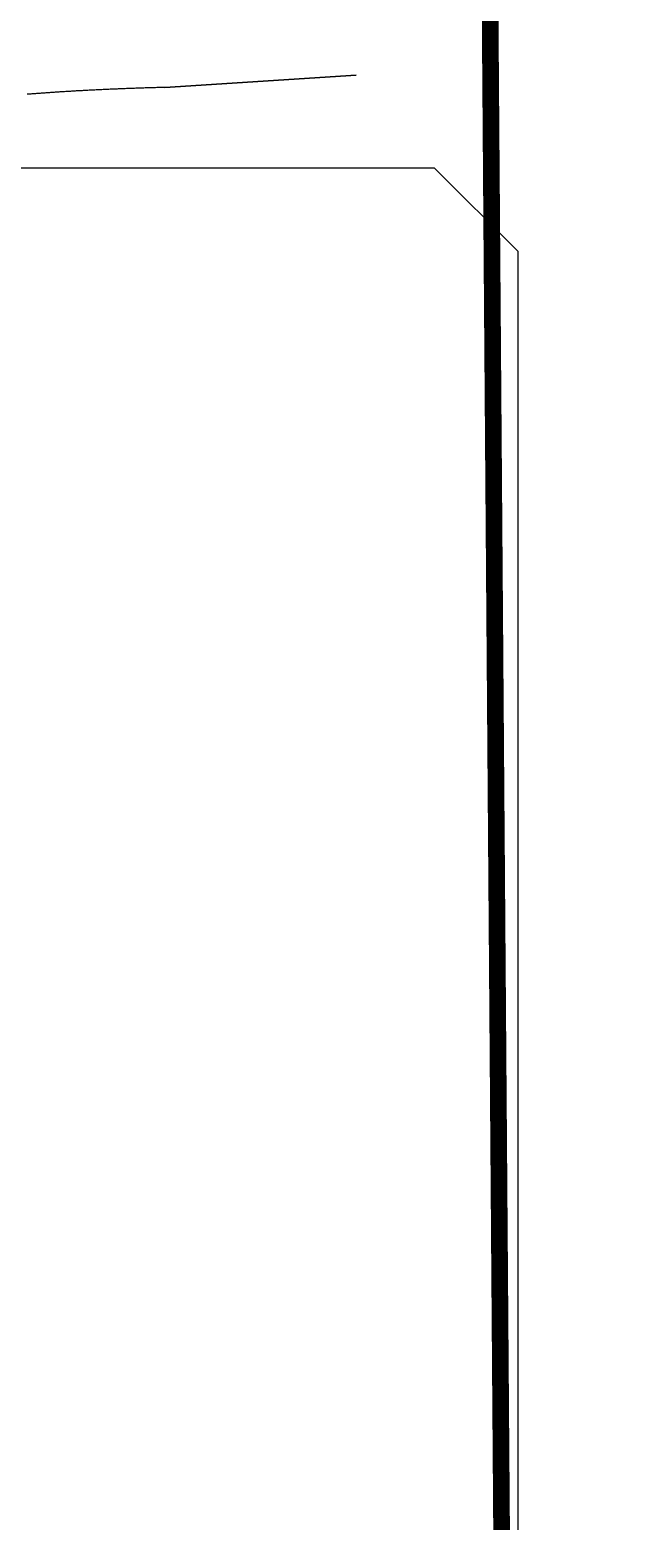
# Model space of a CAD drawing. Header units: millimetres. Extents: x 19715 to 35549, y 3563 to 14826.
# Drawn here: x 21588.1 to 21766.3, y 10701.5 to 11148.6 of the extents above; entities that cross this region are included whole.
import ezdxf

# ---------------------------------------------------------------- set-up
doc = ezdxf.new("R2010")
doc.units = ezdxf.units.MM
doc.linetypes.add('BORDER', pattern=[44.45, 12.7, -6.35, 12.7, -6.35, 0, -6.35])
doc.layers.add('0000边界', color=5, linetype='Continuous', lineweight=0)
doc.layers.add('RD-红线', color=7, linetype='Continuous')

msp = doc.modelspace()

# ---------------------------------------------------------------- linework, layer by layer
at = {"layer": '0000边界', "linetype": 'BORDER', "ltscale": 5, "const_width": 5}
msp.add_lwpolyline([(24835.2, 13678.52), (24616.36, 13796.25), (24361.98, 13854.17), (24149.84, 13854.07), (23938.47, 13812.96), (23551.29, 13717.66), (23323.1, 13693.36), (23089.29, 13698.97), (22817.4, 13727.08), (21971.96, 13872.83), (21973.62, 13872.55), (21975.66, 13858.11), (21887.15, 13047.26), (22064.18, 12796.63), (22596.9, 11710.8), (21876.64, 11391.11), (21725.75, 11197.54), (21734.47, 10044.38), (21433.59, 10053.18), (21435.35, 9864.85), (21587.23, 9725.65), (21620.22, 9694.34)], dxfattribs=at)
at = {"layer": 'RD-红线'}
for points in [[(21628.59, 11131.37), (21685.9, 11135.09), (21628.59, 11131.37, 0.00016), (21627.88, 11131.35, 0.000168), (21627.19, 11131.33, 0.000164), (21626.48, 11131.31, 0.000172), (21625.79, 11131.29, 0.000168), (21625.08, 11131.27, 0.000176), (21624.39, 11131.25, 0.000172), (21623.68, 11131.23, 0.00018), (21622.99, 11131.21, 0.000176), (21622.28, 11131.19, 0.000184), (21621.59, 11131.16, 0.00018), (21620.88, 11131.14, 0.000188), (21620.19, 11131.12, 0.000184), (21619.48, 11131.09, 0.000192), (21618.79, 11131.07, 0.000188), (21618.08, 11131.04, 0.000196), (21617.39, 11131.02, 0.000192), (21616.69, 11130.99, 0.0002), (21615.99, 11130.96, 0.000196), (21615.29, 11130.93, 0.000204), (21614.59, 11130.91, 0.0002), (21613.89, 11130.88, 0.000208), (21613.2, 11130.85, 0.000204), (21612.49, 11130.82, 0.000212), (21611.8, 11130.79, 0.000208), (21611.09, 11130.76, 0.000216), (21610.4, 11130.73, 0.000212), (21609.69, 11130.69, 0.00022), (21609, 11130.66, 0.000216), (21608.29, 11130.63, 0.000224), (21607.6, 11130.59, 0.00022), (21606.9, 11130.56, 0.000228), (21606.2, 11130.52, 0.000224), (21605.5, 11130.49, 0.000232), (21604.8, 11130.45, 0.000228), (21604.1, 11130.41, 0.000236), (21603.41, 11130.37, 0.000232), (21602.7, 11130.34, 0.00024), (21602.01, 11130.3, 0.000236), (21601.3, 11130.26, 0.000244), (21600.61, 11130.22, 0.00024), (21599.91, 11130.17, 0.000248), (21599.21, 11130.13, 0.000244), (21598.51, 11130.09, 0.000252), (21597.82, 11130.05, 0.000248), (21597.11, 11130, 0.000256), (21596.42, 11129.96, 0.000252), (21595.71, 11129.91, 0.00026), (21595.02, 11129.87, 0.000256), (21594.32, 11129.82, 0.000264), (21593.62, 11129.77, 0.00026), (21592.92, 11129.72, 0.000268), (21592.23, 11129.67, 0.000264), (21591.52, 11129.62, 0.000272), (21590.83, 11129.57, 0.000268), (21590.13, 11129.52, 0.000276), (21589.43, 11129.47, 0.000272), (21588.73, 11129.42, 0.00028), (21588.04, 11129.36, 0.000276), (21587.34, 11129.31, 0.000284)], [(21628.59, 11131.37), (21685.9, 11135.09), (21628.59, 11131.37, 0.00016), (21627.88, 11131.35, 0.000168), (21627.19, 11131.33, 0.000164), (21626.48, 11131.31, 0.000172), (21625.79, 11131.29, 0.000168), (21625.08, 11131.27, 0.000176), (21624.39, 11131.25, 0.000172), (21623.68, 11131.23, 0.00018), (21622.99, 11131.21, 0.000176), (21622.28, 11131.19, 0.000184), (21621.59, 11131.16, 0.00018), (21620.88, 11131.14, 0.000188), (21620.19, 11131.12, 0.000184), (21619.48, 11131.09, 0.000192), (21618.79, 11131.07, 0.000188), (21618.08, 11131.04, 0.000196), (21617.39, 11131.02, 0.000192), (21616.69, 11130.99, 0.0002), (21615.99, 11130.96, 0.000196), (21615.29, 11130.93, 0.000204), (21614.59, 11130.91, 0.0002), (21613.89, 11130.88, 0.000208), (21613.2, 11130.85, 0.000204), (21612.49, 11130.82, 0.000212), (21611.8, 11130.79, 0.000208), (21611.09, 11130.76, 0.000216), (21610.4, 11130.73, 0.000212), (21609.69, 11130.69, 0.00022), (21609, 11130.66, 0.000216), (21608.29, 11130.63, 0.000224), (21607.6, 11130.59, 0.00022), (21606.9, 11130.56, 0.000228), (21606.2, 11130.52, 0.000224), (21605.5, 11130.49, 0.000232), (21604.8, 11130.45, 0.000228), (21604.1, 11130.41, 0.000236), (21603.41, 11130.37, 0.000232), (21602.7, 11130.34, 0.00024), (21602.01, 11130.3, 0.000236), (21601.3, 11130.26, 0.000244), (21600.61, 11130.22, 0.00024), (21599.91, 11130.17, 0.000248), (21599.21, 11130.13, 0.000244), (21598.51, 11130.09, 0.000252), (21597.82, 11130.05, 0.000248), (21597.11, 11130, 0.000256), (21596.42, 11129.96, 0.000252), (21595.71, 11129.91, 0.00026), (21595.02, 11129.87, 0.000256), (21594.32, 11129.82, 0.000264), (21593.62, 11129.77, 0.00026), (21592.92, 11129.72, 0.000268), (21592.23, 11129.67, 0.000264), (21591.52, 11129.62, 0.000272), (21590.83, 11129.57, 0.000268), (21590.13, 11129.52, 0.000276), (21589.43, 11129.47, 0.000272), (21588.73, 11129.42, 0.00028), (21588.04, 11129.36, 0.000276), (21587.34, 11129.31, 0.000284)], [(21628.59, 11131.37), (21685.9, 11135.09), (21628.59, 11131.37, 0.00016), (21627.88, 11131.35, 0.000168), (21627.19, 11131.33, 0.000164), (21626.48, 11131.31, 0.000172), (21625.79, 11131.29, 0.000168), (21625.08, 11131.27, 0.000176), (21624.39, 11131.25, 0.000172), (21623.68, 11131.23, 0.00018), (21622.99, 11131.21, 0.000176), (21622.28, 11131.19, 0.000184), (21621.59, 11131.16, 0.00018), (21620.88, 11131.14, 0.000188), (21620.19, 11131.12, 0.000184), (21619.48, 11131.09, 0.000192), (21618.79, 11131.07, 0.000188), (21618.08, 11131.04, 0.000196), (21617.39, 11131.02, 0.000192), (21616.69, 11130.99, 0.0002), (21615.99, 11130.96, 0.000196), (21615.29, 11130.93, 0.000204), (21614.59, 11130.91, 0.0002), (21613.89, 11130.88, 0.000208), (21613.2, 11130.85, 0.000204), (21612.49, 11130.82, 0.000212), (21611.8, 11130.79, 0.000208), (21611.09, 11130.76, 0.000216), (21610.4, 11130.73, 0.000212), (21609.69, 11130.69, 0.00022), (21609, 11130.66, 0.000216), (21608.29, 11130.63, 0.000224), (21607.6, 11130.59, 0.00022), (21606.9, 11130.56, 0.000228), (21606.2, 11130.52, 0.000224), (21605.5, 11130.49, 0.000232), (21604.8, 11130.45, 0.000228), (21604.1, 11130.41, 0.000236), (21603.41, 11130.37, 0.000232), (21602.7, 11130.34, 0.00024), (21602.01, 11130.3, 0.000236), (21601.3, 11130.26, 0.000244), (21600.61, 11130.22, 0.00024), (21599.91, 11130.17, 0.000248), (21599.21, 11130.13, 0.000244), (21598.51, 11130.09, 0.000252), (21597.82, 11130.05, 0.000248), (21597.11, 11130, 0.000256), (21596.42, 11129.96, 0.000252), (21595.71, 11129.91, 0.00026), (21595.02, 11129.87, 0.000256), (21594.32, 11129.82, 0.000264), (21593.62, 11129.77, 0.00026), (21592.92, 11129.72, 0.000268), (21592.23, 11129.67, 0.000264), (21591.52, 11129.62, 0.000272), (21590.83, 11129.57, 0.000268), (21590.13, 11129.52, 0.000276), (21589.43, 11129.47, 0.000272), (21588.73, 11129.42, 0.00028), (21588.04, 11129.36, 0.000276), (21587.34, 11129.31, 0.000284)], [(21653.38, 11132.98), (21628.59, 11131.37, 0.00016), (21627.88, 11131.35, 0.000168), (21627.19, 11131.33, 0.000164), (21626.48, 11131.31, 0.000172), (21625.79, 11131.29, 0.000168), (21625.08, 11131.27, 0.000176), (21624.39, 11131.25, 0.000172), (21623.68, 11131.23, 0.00018), (21622.99, 11131.21, 0.000176), (21622.28, 11131.19, 0.000184), (21621.59, 11131.16, 0.00018), (21620.88, 11131.14, 0.000188), (21620.19, 11131.12, 0.000184), (21619.48, 11131.09, 0.000192), (21618.79, 11131.07, 0.000188), (21618.08, 11131.04, 0.000196), (21617.39, 11131.02, 0.000192), (21616.69, 11130.99, 0.0002), (21615.99, 11130.96, 0.000196), (21615.29, 11130.93, 0.000204), (21614.59, 11130.91, 0.0002), (21613.89, 11130.88, 0.000208), (21613.2, 11130.85, 0.000204), (21612.49, 11130.82, 0.000212), (21611.8, 11130.79, 0.000208), (21611.09, 11130.76, 0.000216), (21610.4, 11130.73, 0.000212), (21609.69, 11130.69, 0.00022), (21609, 11130.66, 0.000216), (21608.29, 11130.63, 0.000224), (21607.6, 11130.59, 0.00022), (21606.9, 11130.56, 0.000228), (21606.2, 11130.52, 0.000224), (21605.5, 11130.49, 0.000232), (21604.8, 11130.45, 0.000228), (21604.1, 11130.41, 0.000236), (21603.41, 11130.37, 0.000232), (21602.7, 11130.34, 0.00024), (21602.01, 11130.3, 0.000236), (21601.3, 11130.26, 0.000244), (21600.61, 11130.22, 0.00024), (21599.91, 11130.17, 0.000248), (21599.21, 11130.13, 0.000244), (21598.51, 11130.09, 0.000252), (21597.82, 11130.05, 0.000248), (21597.11, 11130, 0.000256), (21596.42, 11129.96, 0.000252), (21595.71, 11129.91, 0.00026), (21595.02, 11129.87, 0.000256), (21594.32, 11129.82, 0.000264), (21593.62, 11129.77, 0.00026), (21592.92, 11129.72, 0.000268), (21592.23, 11129.67, 0.000264), (21591.52, 11129.62, 0.000272), (21590.83, 11129.57, 0.000268), (21590.13, 11129.52, 0.000276), (21589.43, 11129.47, 0.000272), (21588.73, 11129.42, 0.00028), (21588.04, 11129.36, 0.000276), (21587.34, 11129.31, 0.000284)]]:
    msp.add_lwpolyline(points, format="xyb", dxfattribs=at)
msp.add_lwpolyline([(21653.38, 11132.98), (21685.9, 11135.09), (21653.38, 11132.98)], close=True, dxfattribs=at)
for points in [[(21628.59, 11131.37), (21653.38, 11132.98)], [(21709.45, 11107.16), (21272.44, 11107.16)], [(21653.38, 11107.16), (21272.44, 11107.16)], [(21709.45, 11107.16), (21272.44, 11107.16)], [(21709.45, 11107.16), (21272.44, 11107.16)], [(21734.45, 11082.16), (21709.45, 11107.16)], [(21734.46, 10397.16), (21734.45, 11082.16)]]:
    msp.add_lwpolyline(points, dxfattribs=at)

doc.saveas('drawing.dxf')
